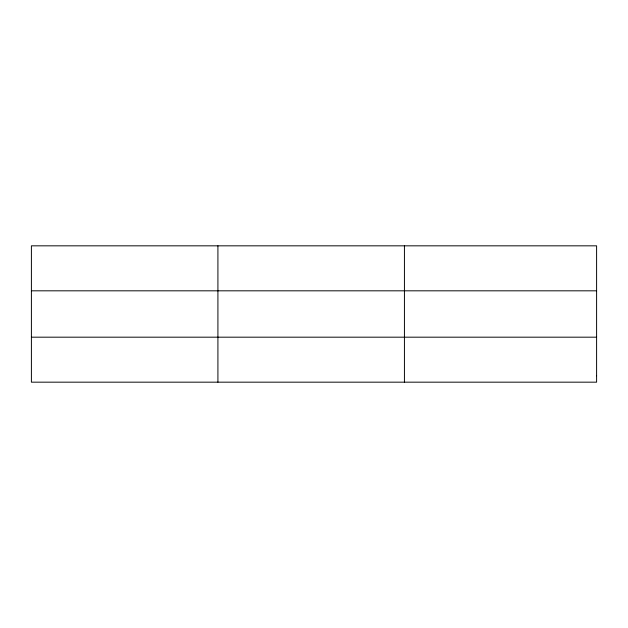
<?xml version="1.0" encoding="UTF-8"?>
<svg xmlns="http://www.w3.org/2000/svg" width="628" height="628" viewBox="0 0 628 628"><rect width="100%" height="100%" fill="white"/><g stroke="black" fill="none" stroke-linecap="round" stroke-linejoin="round"><path stroke-width="0.94" d="M217.916 245.831L217.916 382.169M404.432 245.831L404.432 382.169M31.4 290.819L596.6 290.819M31.4 337.181L596.6 337.181M596.6 375.74L596.6 382.169L31.4 382.169L31.4 245.831L596.6 245.831L596.6 375.74"/></g></svg>
